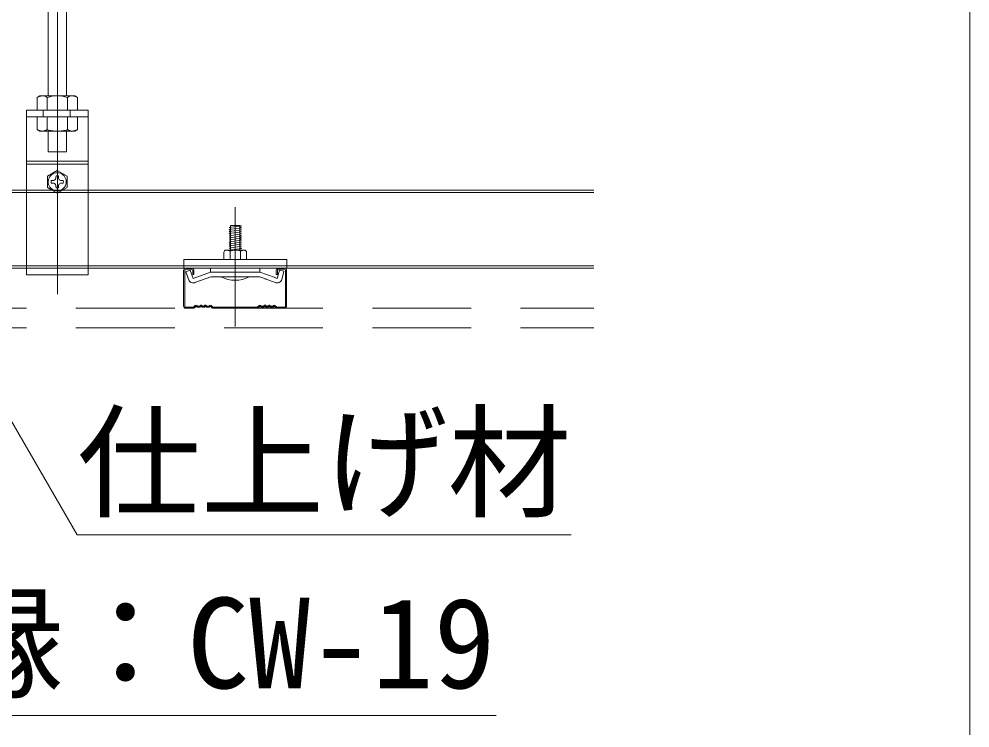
# Model space of a CAD drawing. Units: millimetres, scale not verified. Extents: x -7800 to 7800, y -5578 to 5485.
# Drawn here: x -2530 to -2068.2, y 548.4 to 893 of the extents above; entities that cross this region are included whole.
import ezdxf
from ezdxf.enums import TextEntityAlignment as Align

# ---------------------------------------------------------------- set-up
doc = ezdxf.new("R2010")
doc.units = ezdxf.units.MM
doc.header["$LTSCALE"] = 40
doc.linetypes.add('CHAIN1', pattern=[8, 5, -1, 1, -1])
doc.linetypes.add('DASHED1', pattern=[1.8, 1.2, -0.6])
for name, color, linetype, lineweight in [('2-0_中心線', 4, 'CHAIN1', 9), ('2-1_吊り材', 4, 'Continuous', 9), ('2-2_野縁受け', 3, 'Continuous', 18), ('2-3_野縁', 7, 'Continuous', 18), ('2-6_文字', 3, 'Continuous', 18), ('2-A_クリップ', 3, 'Continuous', 18), ('2-C_パネル', 4, 'DASHED1', 9), ('F-2_太線１', 3, 'Continuous', 18)]:
    doc.layers.add(name, color=color, linetype=linetype, lineweight=lineweight)
doc.styles.add('ＭＳ ゴシック', font='')
doc.styles.get('ＭＳ ゴシック').set_extended_font_data('MS Gothic')

msp = doc.modelspace()

# ---------------------------------------------------------------- linework, layer by layer
at = {"layer": '2-0_中心線'}
for p, q in [((-2511.38, 1246.46), (-2511.38, 759.21)), ((-2425.04, 801.52), (-2425.04, 743.6))]:
    msp.add_line(p, q, dxfattribs=at)
at = {"layer": '2-1_吊り材', "color": 3, "lineweight": 18}
for p, q in [((-2515.88, 1231.36), (-2515.88, 855.66)), ((-2506.88, 1231.36), (-2506.88, 855.66))]:
    msp.add_line(p, q, dxfattribs=at)
at = {"layer": '2-1_吊り材', "color": 7, "lineweight": 18}
for p, q in [((-2519.87, 855.66), (-2521.18, 854.9)), ((-2521.18, 848.66), (-2521.18, 854.9)), ((-2516.28, 848.66), (-2516.28, 854.9)), ((-2506.48, 848.66), (-2506.48, 854.9)), ((-2502.9, 855.66), (-2501.58, 854.9)), ((-2501.58, 848.66), (-2501.58, 854.9)), ((-2526.38, 768.66), (-2526.38, 848.66)), ((-2521.18, 848.66), (-2501.58, 848.66)), ((-2526.38, 823.86), (-2496.38, 823.86)), ((-2526.38, 822.47), (-2496.38, 822.47)), ((-2514.37, 814.46), (-2513.78, 814.46)), ((-2514.37, 813.26), (-2513.78, 813.26)), ((-2512.03, 816.8), (-2512.03, 816.24)), ((-2510.83, 816.8), (-2510.83, 815.98)), ((-2510.83, 816.8), (-2510.83, 816.24)), ((-2508.49, 814.46), (-2509.08, 814.46)), ((-2508.49, 813.26), (-2509.08, 813.26)), ((-2514.03, 809.86), (-2516.19, 811.11)), ((-2512.03, 810.92), (-2512.03, 811.47)), ((-2510.83, 810.92), (-2510.83, 811.73)), ((-2510.83, 810.92), (-2510.83, 811.47)), ((-2508.83, 809.86), (-2506.67, 811.11)), ((-2496.38, 768.66), (-2526.38, 768.66))]:
    msp.add_line(p, q, dxfattribs=at)
at = {"layer": '2-1_吊り材', "color": 7, "linetype": 'DASHED1', "lineweight": 18}
for p, q in [((-2526.38, 845.46), (-2496.38, 845.46)), ((-2501.58, 845.46), (-2521.18, 845.46)), ((-2521.18, 845.46), (-2521.18, 839.22)), ((-2518.21, 848.66), (-2518.21, 845.46)), ((-2516.28, 845.46), (-2516.28, 839.22)), ((-2506.48, 845.46), (-2506.48, 839.22)), ((-2505.21, 848.66), (-2505.21, 845.46)), ((-2501.58, 845.46), (-2501.58, 839.22)), ((-2519.87, 838.46), (-2521.18, 839.22)), ((-2502.9, 838.46), (-2519.87, 838.46)), ((-2515.88, 838.46), (-2515.88, 828.41)), ((-2506.88, 838.46), (-2506.88, 828.41)), ((-2502.9, 838.46), (-2501.58, 839.22)), ((-2515.88, 828.41), (-2506.88, 828.41)), ((-2496.38, 809.86), (-2526.38, 809.86)), ((-2511.43, 808.36), (-2514.03, 809.86)), ((-2511.43, 808.36), (-2508.83, 809.86)), ((-2496.38, 771.86), (-2526.38, 771.86))]:
    msp.add_line(p, q, dxfattribs=at)
at = {"layer": '2-1_吊り材', "color": 7, "lineweight": 18}
for points in [[(-2519.87, 855.66), (-2515.72, 855.66), (-2502.9, 855.66)], [(-2526.38, 848.66), (-2496.38, 848.66), (-2496.38, 768.66)], [(-2511.43, 819.36), (-2516.19, 816.61), (-2516.19, 811.11)], [(-2511.43, 819.36), (-2506.67, 816.61), (-2506.67, 811.11)]]:
    msp.add_lwpolyline(points, dxfattribs=at)
for centre, radius, start, end in [((-2517.98, 848.89), 6.81, 96.3429, 118.0413), ((-2518.9, 850.78), 4.88, 57.5712, 88.0446), ((-2511.38, 839.44), 16.22, 72.412, 107.588), ((-2503.87, 850.78), 4.88, 91.9554, 122.4288), ((-2504.79, 848.89), 6.81, 61.9587, 83.6571), ((-2511.43, 813.86), 4.4, 294.6199, 245.3801), ((-2511.43, 813.86), 3, 168.463, 191.5133), ((-2513.63, 816.05), 1.6, 264.363, 6.6734), ((-2513.63, 811.66), 1.6, 353.3265, 95.637), ((-2511.43, 813.86), 3, 78.463, 101.537), ((-2509.24, 816.05), 1.6, 173.3265, 275.637), ((-2509.24, 811.66), 1.6, 84.363, 186.6735), ((-2511.43, 813.86), 3, 348.4867, 11.537), ((-2511.43, 813.86), 3, 258.463, 281.537)]:
    msp.add_arc(centre, radius, start, end, dxfattribs=at)
at = {"layer": '2-1_吊り材', "color": 7, "linetype": 'DASHED1', "lineweight": 18}
for centre, radius, start, end in [((-2517.98, 845.23), 6.81, 241.9587, 263.6571), ((-2518.9, 843.33), 4.88, 271.9554, 302.4288), ((-2511.38, 854.67), 16.22, 252.412, 287.588), ((-2503.87, 843.33), 4.88, 237.5712, 268.0446), ((-2504.79, 845.23), 6.81, 276.3429, 298.0413), ((-2511.43, 813.86), 4.4, 245.3801, 294.6199)]:
    msp.add_arc(centre, radius, start, end, dxfattribs=at)
at = {"layer": '2-2_野縁受け'}
for p, q in [((-3396.38, 809.86), (-2526.38, 809.86)), ((-3396.38, 808.66), (-2250.81, 808.66)), ((-2496.38, 809.86), (-2250.81, 809.86)), ((-3396.38, 773.06), (-2250.81, 773.06)), ((-3396.38, 771.86), (-2526.38, 771.86)), ((-2496.38, 771.86), (-2250.81, 771.86))]:
    msp.add_line(p, q, dxfattribs=at)
at = {"layer": '2-3_野縁'}
for p, q in [((-2446.04, 771.88), (-2449.04, 771.88)), ((-2446.04, 771.38), (-2449.04, 771.38)), ((-2404.04, 771.88), (-2401.04, 771.88)), ((-2404.04, 771.38), (-2401.04, 771.38)), ((-2450.04, 770.88), (-2450.04, 753.35)), ((-2449.54, 753.4), (-2449.54, 770.88)), ((-2445.54, 768.88), (-2445.54, 770.88)), ((-2445.54, 768.88), (-2445.04, 768.88)), ((-2445.04, 768.88), (-2445.04, 770.88)), ((-2405.04, 768.88), (-2405.04, 770.88)), ((-2404.54, 768.88), (-2405.04, 768.88)), ((-2404.54, 768.88), (-2404.54, 770.88)), ((-2400.54, 753.36), (-2400.54, 770.88)), ((-2400.04, 770.88), (-2400.04, 753.42)), ((-2449.04, 752.88), (-2445.46, 752.88)), ((-2449.04, 752.88), (-2445.46, 752.88)), ((-2444.39, 753.73), (-2445.1, 753.02)), ((-2445.1, 753.02), (-2444.39, 753.73)), ((-2444.04, 753.38), (-2444.75, 752.67)), ((-2444.04, 753.38), (-2444.75, 752.67)), ((-2437.04, 753.38), (-2436.33, 752.67)), ((-2436.69, 753.73), (-2435.98, 753.02)), ((-2435.63, 752.88), (-2425.04, 752.88)), ((-2414.45, 752.88), (-2425.04, 752.88)), ((-2413.39, 753.73), (-2414.1, 753.02)), ((-2413.04, 753.38), (-2413.75, 752.67)), ((-2406.04, 753.38), (-2405.33, 752.67)), ((-2406.04, 753.38), (-2405.33, 752.67)), ((-2405.69, 753.73), (-2404.98, 753.02)), ((-2404.98, 753.02), (-2405.69, 753.73)), ((-2401.04, 752.88), (-2404.63, 752.88)), ((-2401.04, 752.88), (-2404.63, 752.88)), ((-2445.46, 752.38), (-2449.04, 752.38)), ((-2445.46, 752.38), (-2449.04, 752.38)), ((-2435.63, 752.38), (-2425.04, 752.38)), ((-2414.45, 752.38), (-2425.04, 752.38)), ((-2404.63, 752.38), (-2401.04, 752.38)), ((-2404.63, 752.38), (-2401.04, 752.38))]:
    msp.add_line(p, q, dxfattribs=at)
for centre, radius, start, end in [((-2449.04, 770.88), 1, 90.003, 180.003), ((-2449.04, 770.88), 0.5, 90.003, 180.003), ((-2446.04, 770.88), 1, 0.003, 90.003), ((-2446.04, 770.88), 0.5, 0.003, 90.003), ((-2404.04, 770.88), 1, 89.997, 179.997), ((-2404.04, 770.88), 0.5, 89.997, 179.997), ((-2401.04, 770.88), 1, 359.997, 89.997), ((-2401.04, 770.88), 0.5, 359.997, 89.997), ((-2449.04, 753.38), 1, 177.476, 270), ((-2449.04, 753.38), 1, 177.476, 270), ((-2449.04, 753.38), 0.5, 177.476, 270), ((-2449.04, 753.38), 0.5, 177.476, 270), ((-2445.46, 753.38), 0.5, 270, 315), ((-2445.46, 753.38), 0.5, 270, 315), ((-2444.04, 753.38), 0.5, 46.3972, 135), ((-2442.79, 754.69), 1.81, 226.3972, 313.6028), ((-2442.79, 754.69), 1.31, 226.3972, 313.6028), ((-2441.54, 753.38), 0.5, 36.8699, 133.6028), ((-2440.54, 754.13), 1.25, 216.8699, 323.1301), ((-2440.54, 754.13), 0.75, 216.8699, 323.1301), ((-2439.54, 753.38), 0.5, 46.3972, 143.1301), ((-2439.54, 753.38), 0.5, 36.8699, 143.1301), ((-2438.29, 754.69), 1.81, 226.3972, 313.6028), ((-2438.29, 754.69), 1.31, 226.3972, 313.6028), ((-2437.04, 753.38), 0.5, 45, 133.6028), ((-2435.63, 753.38), 0.5, 225, 270), ((-2414.45, 753.38), 0.5, 270, 315), ((-2413.04, 753.38), 0.5, 46.3972, 135), ((-2411.79, 754.69), 1.81, 226.3972, 313.6028), ((-2411.79, 754.69), 1.31, 226.3972, 313.6028), ((-2410.54, 753.38), 0.5, 36.8699, 143.1301), ((-2410.54, 753.38), 0.5, 36.8699, 133.6028), ((-2409.54, 754.13), 1.25, 216.8699, 323.1301), ((-2409.54, 754.13), 0.75, 216.8699, 323.1301), ((-2408.54, 753.38), 0.5, 46.3972, 143.1301), ((-2407.29, 754.69), 1.81, 226.3972, 313.6028), ((-2407.29, 754.69), 1.31, 226.3972, 313.6028), ((-2406.04, 753.38), 0.5, 45, 133.6028), ((-2404.63, 753.38), 0.5, 225, 270), ((-2404.63, 753.38), 0.5, 225, 270), ((-2401.04, 753.38), 1, 270, 2.524), ((-2401.04, 753.38), 1, 270, 2.524), ((-2401.04, 753.38), 0.5, 270, 2.524), ((-2401.04, 753.38), 0.5, 270, 2.524), ((-2445.46, 753.38), 1, 270, 315), ((-2445.46, 753.38), 1, 270, 315), ((-2435.63, 753.38), 1, 225, 270), ((-2414.45, 753.38), 1, 270, 315), ((-2404.63, 753.38), 1, 225, 270), ((-2404.63, 753.38), 1, 225, 270)]:
    msp.add_arc(centre, radius, start, end, dxfattribs=at)
at = {"layer": '2-6_文字', "color": 7}
for p, q in [((-2561.17, 745.08), (-2501.81, 642.25)), ((-2501.81, 642.25), (-2261.81, 642.25)), ((-2628.32, 554.52), (-2298.32, 554.52))]:
    msp.add_line(p, q, dxfattribs=at)
at = {"layer": '2-A_クリップ'}
for p, q in [((-2422.01, 791.51), (-2428.01, 790.67)), ((-2428.01, 790.67), (-2427.26, 790.27)), ((-2422.01, 790.51), (-2428.01, 789.67)), ((-2427.26, 792.67), (-2422.76, 792.67)), ((-2427.26, 780.66), (-2427.26, 792.67)), ((-2422.01, 792.51), (-2422.76, 792.67)), ((-2422.76, 780.66), (-2422.76, 792.64)), ((-2422.01, 791.51), (-2422.76, 791.91)), ((-2422.01, 790.51), (-2422.76, 790.91)), ((-2422.01, 789.51), (-2422.76, 789.91)), ((-2428.01, 789.67), (-2427.26, 789.27)), ((-2422.01, 789.51), (-2428.01, 788.67)), ((-2428.01, 788.67), (-2427.26, 788.27)), ((-2422.01, 788.51), (-2428.01, 787.67)), ((-2428.01, 787.67), (-2427.26, 787.27)), ((-2422.01, 787.51), (-2428.01, 786.67)), ((-2428.01, 786.67), (-2427.26, 786.27)), ((-2422.01, 786.51), (-2428.01, 785.67)), ((-2428.01, 785.67), (-2427.26, 785.27)), ((-2422.01, 785.51), (-2428.01, 784.67)), ((-2422.01, 788.51), (-2422.76, 788.91)), ((-2422.01, 787.51), (-2422.76, 787.91)), ((-2422.01, 786.51), (-2422.76, 786.91)), ((-2422.01, 785.51), (-2422.76, 785.91)), ((-2429.84, 780.49), (-2430.31, 780.26)), ((-2429.84, 780.49), (-2430.31, 780.26)), ((-2429.51, 780.66), (-2420.51, 780.66)), ((-2429.15, 780.57), (-2427.51, 780.16)), ((-2429.15, 780.57), (-2427.51, 780.16)), ((-2428.01, 784.67), (-2427.26, 784.27)), ((-2422.01, 784.51), (-2428.01, 783.67)), ((-2428.01, 783.67), (-2427.26, 783.27)), ((-2422.01, 783.51), (-2428.01, 782.67)), ((-2428.01, 782.67), (-2427.26, 782.27)), ((-2422.01, 782.51), (-2428.01, 781.67)), ((-2428.01, 781.67), (-2427.26, 781.27)), ((-2428.01, 781.67), (-2427.26, 781.27)), ((-2422.01, 781.51), (-2428.01, 780.67)), ((-2422.01, 781.51), (-2428.01, 780.67)), ((-2422.01, 784.51), (-2422.76, 784.91)), ((-2422.01, 783.51), (-2422.76, 783.91)), ((-2422.01, 782.51), (-2422.76, 782.91)), ((-2422.01, 781.51), (-2422.76, 781.91)), ((-2422.01, 781.51), (-2422.76, 781.91)), ((-2422.29, 780.66), (-2422.76, 780.91)), ((-2422.29, 780.66), (-2422.76, 780.91)), ((-2420.87, 780.57), (-2422.51, 780.16)), ((-2420.87, 780.57), (-2422.51, 780.16)), ((-2420.18, 780.5), (-2419.72, 780.27)), ((-2420.18, 780.5), (-2419.72, 780.27)), ((-2450.01, 776.16), (-2450.01, 771.86)), ((-2450.01, 776.16), (-2400.01, 776.16)), ((-2430.51, 779.66), (-2430.51, 776.16)), ((-2430.51, 776.16), (-2419.51, 776.16)), ((-2427.51, 780.16), (-2427.51, 780.14)), ((-2427.51, 780.14), (-2427.51, 776.16)), ((-2422.79, 780.27), (-2422.51, 780.16)), ((-2422.79, 780.27), (-2422.51, 780.16)), ((-2422.51, 780.16), (-2422.51, 776.16)), ((-2419.51, 779.66), (-2419.51, 776.16)), ((-2400.01, 771.86), (-2400.01, 776.16)), ((-2450.01, 771.86), (-2400.01, 771.86)), ((-2437, 771.86), (-2437, 769.97)), ((-2413, 771.86), (-2413, 769.96)), ((-2400.01, 773.06), (-2399.83, 773.06)), ((-2400.01, 771.86), (-2399.83, 771.86)), ((-2446.8, 770.87), (-2448.96, 770.08)), ((-2446.8, 770.87), (-2448.96, 770.08)), ((-2447.56, 766.24), (-2448.96, 770.08)), ((-2447.77, 766.8), (-2448.96, 770.08)), ((-2445.37, 766.92), (-2446.8, 770.87)), ((-2445.37, 766.92), (-2446.8, 770.87)), ((-2437, 769.97), (-2445.37, 766.92)), ((-2444.6, 764.87), (-2436.9, 767.67)), ((-2437, 769.97), (-2425.01, 769.97)), ((-2436.22, 767.67), (-2436.9, 767.67)), ((-2425.01, 767.67), (-2436.22, 767.67)), ((-2418.01, 767.67), (-2432.01, 767.67)), ((-2413.02, 769.97), (-2425.01, 769.97)), ((-2413.02, 769.97), (-2425.01, 769.97)), ((-2413.02, 769.97), (-2425.01, 769.97)), ((-2425.01, 767.67), (-2413.8, 767.67)), ((-2425.01, 767.67), (-2415.28, 767.67)), ((-2425.01, 767.67), (-2415.87, 767.67)), ((-2415.52, 767.67), (-2413.8, 767.67)), ((-2415.03, 767.67), (-2413.12, 767.67)), ((-2409.88, 766.49), (-2413.12, 767.67)), ((-2413.02, 769.97), (-2405.62, 767.27)), ((-2405.42, 764.87), (-2410.62, 766.76)), ((-2405.91, 767.38), (-2404.65, 766.92)), ((-2404.65, 766.92), (-2403.57, 770.98)), ((-2403.57, 770.98), (-2401.35, 770.38)), ((-2402.41, 766.43), (-2401.35, 770.38))]:
    msp.add_line(p, q, dxfattribs=at)
msp.add_lwpolyline([(-2422.01, 792.51), (-2428.01, 791.67), (-2427.26, 791.27)], dxfattribs=at)
for centre, radius, start, end in [((-2429.51, 779.66), 1, 90, 180), ((-2429.39, 779.6), 1, 75.942, 116.6021), ((-2429.39, 779.6), 1, 75.942, 116.6021), ((-2425.01, 774.16), 6.5, 70.0181, 112.6198), ((-2425.01, 774.16), 6.5, 70.0181, 112.6198), ((-2420.63, 779.6), 1, 63.7347, 103.8602), ((-2420.63, 779.6), 1, 63.7347, 103.8602), ((-2420.51, 779.66), 1, 0, 90), ((-2425.01, 781.67), 15.65, 243.4349, 296.565), ((-2445.4, 767.02), 2.3, 200, 300), ((-2404.63, 767.03), 2.3, 245, 345)]:
    msp.add_arc(centre, radius, start, end, dxfattribs=at)
at = {"layer": '2-C_パネル'}
for p, q in [((-4590.39, 752.38), (-2250.81, 752.38)), ((-4590.39, 742.88), (-2250.81, 742.88))]:
    msp.add_line(p, q, dxfattribs=at)
at = {"layer": 'F-2_太線１'}
msp.add_line((-2068.18, 1696.25), (-2068.18, -4783.77), dxfattribs=at)

# ---------------------------------------------------------------- texts
at = {"layer": '2-6_文字', "color": 7, "style": 'ＭＳ ゴシック'}
for s, p in [('仕上げ材', (-2501.81, 642.25)), ('野縁：CW-19', (-2628.32, 554.52))]:
    msp.add_text(s, height=43.99, dxfattribs=at).set_placement(p, align=Align.BOTTOM_LEFT)

doc.saveas('drawing.dxf')
